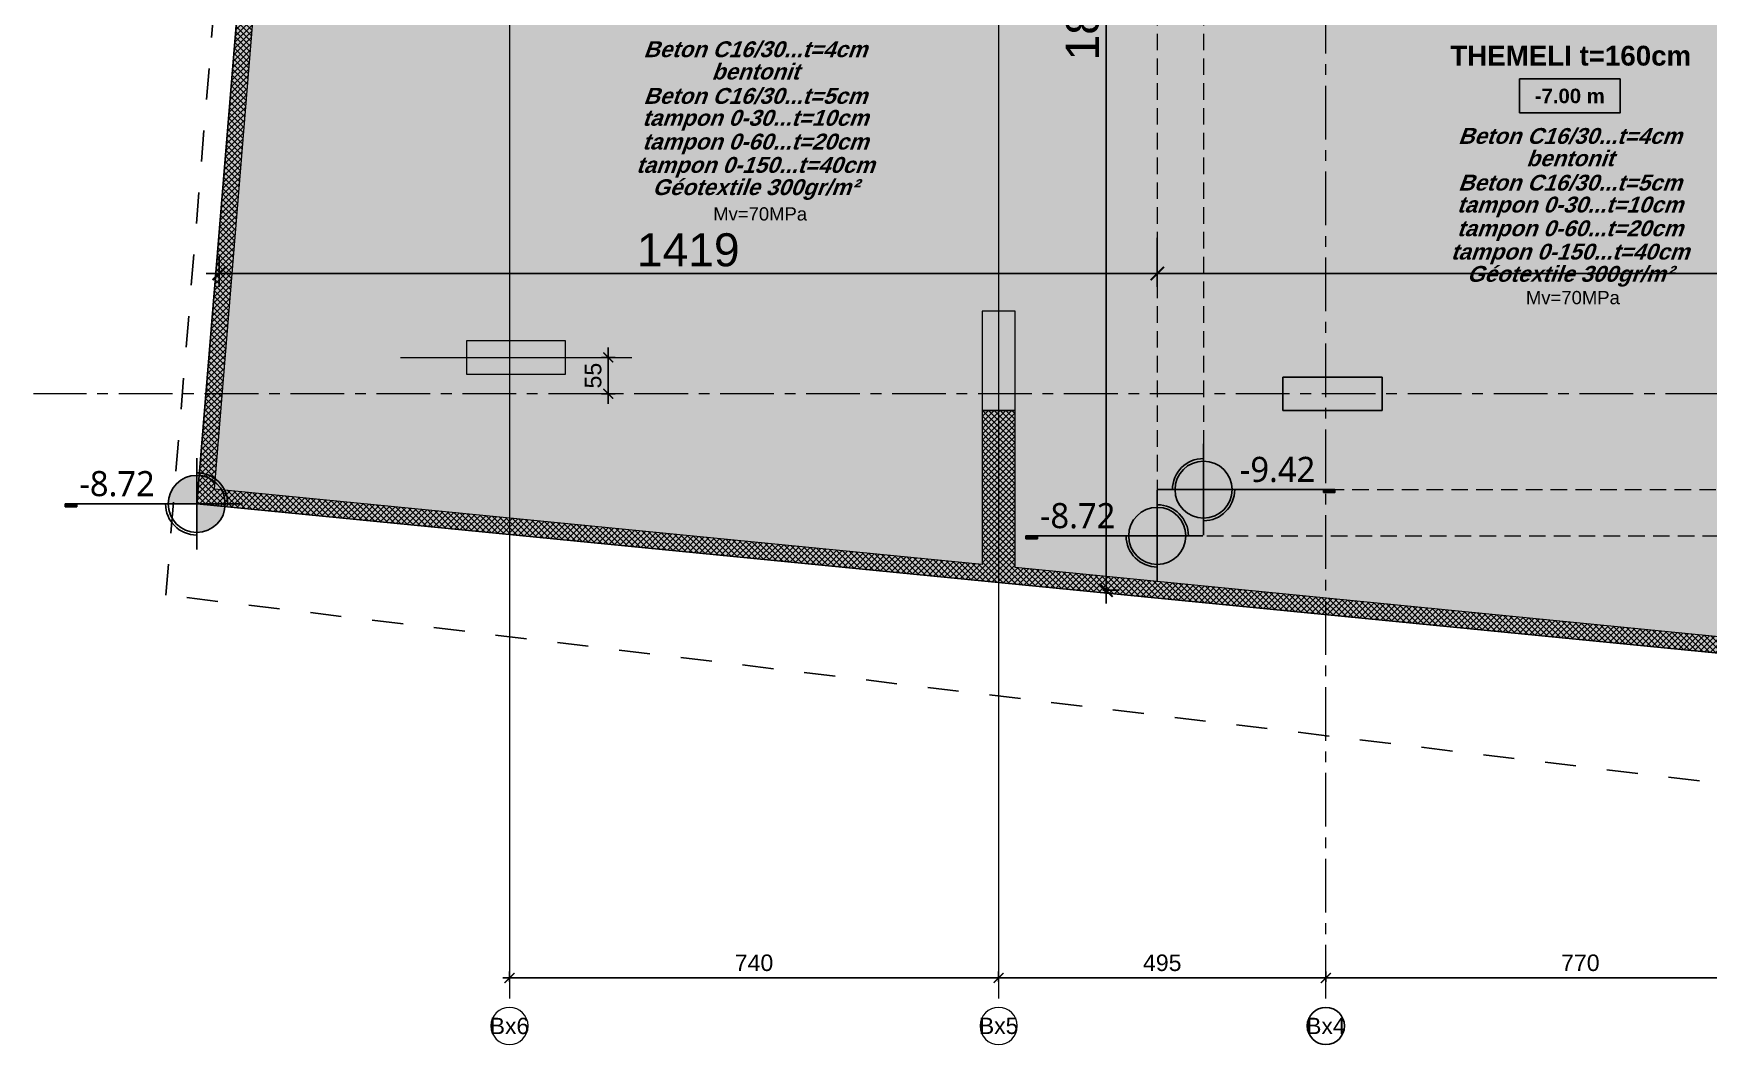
# Model space of a CAD drawing. Header units: centimetres. Extents: x 37128 to 49608, y -46114 to -40136.
# Drawn here: x 44517 to 47051, y -46114 to -44584 of the extents above; entities that cross this region are included whole.
import ezdxf
from ezdxf.enums import TextEntityAlignment as Align

# ---------------------------------------------------------------- set-up
doc = ezdxf.new("R2010")
doc.units = ezdxf.units.CM
doc.header["$LTSCALE"] = 50
doc.header["$MEASUREMENT"] = 0
for name, pattern in [('23486-A01$0${ Chain Double-Dash }', [0]), ('AXES', [2, 1.25, -0.25, 0.25, -0.25]), ('CACHE', [0.375, 0.25, -0.125]), ('CONTINU', [0]), ('DXK_LINE_DOT1', [1.8814, 0.9407, -0.9407])]:
    doc.linetypes.add(name, pattern=pattern)
doc.layers.get('0').update_dxf_attribs({"color": 8})
for name, color, linetype in [('AXES', 10, 'AXES'), ('BETON CACHE', 4, 'CACHE'), ('BETON COUPE', 3, 'CONTINU'), ('BETON TRAME', 254, 'Continuous'), ('BORD', 5, 'Continuous'), ('COTE 50ème @ 1', 1, 'Continuous'), ('NIVEAU', 170, 'Continuous'), ('TALUS', 2, 'Continuous'), ('TEXTE', 7, 'Continuous')]:
    doc.layers.add(name, color=color, linetype=linetype)
doc.layers.add('BETON HACHURE', color=252, linetype='Continuous', lineweight=13)
for name, color, linetype, true_color in [('FOND DE FOUILLE', 7, 'Continuous', 0xfff3e5), ('PREFA MUR SUP TRAME', 7, 'Continuous', 0xd7c7ff), ('TALUS TRAME 2', 7, 'Continuous', 0xecd8c6)]:
    doc.layers.add(name, color=color, linetype=linetype, true_color=true_color)
doc.layers.add('HORS GEL', color=7, linetype='CACHE', lineweight=5, true_color=0x00661a)
doc.styles.add('Arial', font='arialbd.ttf', dxfattribs={"height": 12.5})
doc.styles.add('FA_Trebuchet 2.2 mm (cursiva-b.a)', font='trebucit.ttf', dxfattribs={"height": 2.2})
doc.styles.add('FN_TEXT_1.50', font='arial.ttf', dxfattribs={"height": 10})
doc.styles.add('RS_TEXT_1.10', font='arial.ttf', dxfattribs={"height": 2.5})
doc.styles.add('RS_TEXT_1.50', font='arial.ttf', dxfattribs={"height": 12.5})
doc.styles.add('RS_TXT_100', font='arial.ttf', dxfattribs={"height": 25})
doc.styles.add('SMA_TEXT_1.200', font='arial.ttf', dxfattribs={"height": 50})
doc.styles.add('style2', font='arialbd.ttf', dxfattribs={"height": 20})
doc.dimstyles.new('RS_100CM_LINEAIRE', dxfattribs={"dimscale": 10, "dimtxt": 25, "dimasz": 1.5, "dimexe": 1, "dimexo": 2.5, "dimgap": 1, "dimtad": 1, "dimdec": 1, "dimrnd": 0.5, "dimdsep": 46, "dimtxsty": 'RS_TXT_100', "dimblk1": 'ARCHTICK', "dimblk2": 'ARCHTICK', "dimsah": 1, "dimcen": 2.5, "dimdle": 1, "dimclrt": 4, "dimadec": 0, "dimazin": 2, "dimtfac": 1, "dimtdec": 1, "dimtix": 1, "dimtmove": 2, "dimatfit": 3, "dimfxl": 1, "dimtolj": 1, "dimtzin": 0, "dimarcsym": 0})
doc.dimstyles.new('SMA_1.200', dxfattribs={"dimscale": 20, "dimtxt": 50, "dimasz": 1, "dimexe": 1, "dimexo": 2, "dimgap": 0.5, "dimtad": 1, "dimdec": 1, "dimrnd": 0.5, "dimdsep": 46, "dimtxsty": 'SMA_TEXT_1.200', "dimblk": 'ARCHTICK', "dimcen": 10, "dimdle": 1, "dimadec": 0, "dimazin": 2, "dimtfac": 1, "dimtdec": 1, "dimtix": 1, "dimtmove": 2, "dimatfit": 3, "dimfxl": 1, "dimtolj": 1, "dimtzin": 0, "dimarcsym": 0})

# ---------------------------------------------------------------- blocks, each defined once
blk = doc.blocks.new('AXES_FN')
at = {"color": 0, "linetype": 'Continuous'}
blk.add_circle((0, 15), 15, dxfattribs=at)
at = {"color": 0, "style": 'FN_TEXT_1.50'}
blk.add_attdef('AXES', text='', height=12.5, dxfattribs=at).set_placement((-48.9, 20.6), align=Align.MIDDLE_CENTER)
blk = doc.blocks.new('_ArchTick')
at = {"color": 0, "linetype": 'ByBlock', "const_width": 0.15}
blk.add_lwpolyline([(-0.5, -0.5), (0.5, 0.5)], dxfattribs=at)
blk = doc.blocks.new('*D54')
at = {"layer": 'AXES', "color": 0, "linetype": 'Continuous', "lineweight": -2, "ltscale": 0.5, "transparency": 16777216}
for p, q in [((46462.3, -46013.7), (47252.3, -46013.7)), ((46472.3, -46019.7), (46472.3, -46003.7)), ((47242.3, -46019.7), (47242.3, -46003.7))]:
    blk.add_line(p, q, dxfattribs=at)
at = {"layer": 'Defpoints', "color": 0, "linetype": 'Continuous', "ltscale": 0.5, "transparency": 16777216}
for p in [(47242.3, -46013.7), (46472.3, -46044.7), (47242.3, -46044.7)]:
    blk.add_point(p, dxfattribs=at)
at = {"layer": 'AXES', "color": 0, "linetype": 'Continuous', "lineweight": -2, "ltscale": 0.5, "transparency": 16777216, "xscale": 15, "yscale": 15, "zscale": 15, "rotation": 180}
blk.add_blockref('_ArchTick', (46472.3, -46013.7), dxfattribs=at)
at = {"layer": 'AXES', "color": 0, "linetype": 'Continuous', "lineweight": -2, "ltscale": 0.5, "transparency": 16777216, "xscale": 15, "yscale": 15, "zscale": 15}
blk.add_blockref('_ArchTick', (47242.3, -46013.7), dxfattribs=at)
at = {"layer": 'AXES', "color": 4, "linetype": 'Continuous', "lineweight": 5, "ltscale": 0.5, "transparency": 16777216, "insert": (46857.3, -45990.9), "char_height": 25, "attachment_point": 5, "style": 'RS_TXT_100'}
blk.add_mtext('\\A1;770', dxfattribs=at)
blk = doc.blocks.new('*D60')
at = {"layer": 'Defpoints', "color": 0, "linetype": 'ByBlock', "transparency": 16777216}
for p in [(45977.3, -46013.7), (45977.3, -46044.7), (46472.3, -46044.7)]:
    blk.add_point(p, dxfattribs=at)
at = {"layer": 'HORS GEL', "color": 0, "linetype": 'ByBlock', "lineweight": -2, "transparency": 16777216}
for p, q in [((46482.3, -46013.7), (45967.3, -46013.7)), ((45977.3, -46019.7), (45977.3, -46003.7)), ((46472.3, -46019.7), (46472.3, -46003.7))]:
    blk.add_line(p, q, dxfattribs=at)
at = {"layer": 'HORS GEL', "color": 0, "linetype": 'ByBlock', "lineweight": -2, "transparency": 16777216, "xscale": 15, "yscale": 15, "zscale": 15, "rotation": 180}
blk.add_blockref('_ArchTick', (45977.3, -46013.7), dxfattribs=at)
at = {"layer": 'HORS GEL', "color": 0, "linetype": 'ByBlock', "lineweight": -2, "transparency": 16777216, "xscale": 15, "yscale": 15, "zscale": 15}
blk.add_blockref('_ArchTick', (46472.3, -46013.7), dxfattribs=at)
at = {"layer": 'HORS GEL', "color": 4, "linetype": 'ByBlock', "transparency": 16777216, "insert": (46224.8, -45990.9), "char_height": 25, "attachment_point": 5, "style": 'RS_TXT_100'}
blk.add_mtext('\\A1;495', dxfattribs=at)
blk = doc.blocks.new('*D61')
at = {"layer": 'Defpoints', "color": 0, "linetype": 'ByBlock', "transparency": 16777216}
for p in [(45237.3, -46013.7), (45237.3, -46044.7), (45977.3, -46044.7)]:
    blk.add_point(p, dxfattribs=at)
at = {"layer": 'HORS GEL', "color": 0, "linetype": 'ByBlock', "lineweight": -2, "transparency": 16777216}
for p, q in [((45987.3, -46013.7), (45227.3, -46013.7)), ((45237.3, -46019.7), (45237.3, -46003.7)), ((45977.3, -46019.7), (45977.3, -46003.7))]:
    blk.add_line(p, q, dxfattribs=at)
at = {"layer": 'HORS GEL', "color": 0, "linetype": 'ByBlock', "lineweight": -2, "transparency": 16777216, "xscale": 15, "yscale": 15, "zscale": 15, "rotation": 180}
blk.add_blockref('_ArchTick', (45237.3, -46013.7), dxfattribs=at)
at = {"layer": 'HORS GEL', "color": 0, "linetype": 'ByBlock', "lineweight": -2, "transparency": 16777216, "xscale": 15, "yscale": 15, "zscale": 15}
blk.add_blockref('_ArchTick', (45977.3, -46013.7), dxfattribs=at)
at = {"layer": 'HORS GEL', "color": 4, "linetype": 'ByBlock', "transparency": 16777216, "insert": (45607.3, -45990.9), "char_height": 25, "attachment_point": 5, "style": 'RS_TXT_100'}
blk.add_mtext('\\A1;740', dxfattribs=at)
blk = doc.blocks.new('*D68')
at = {"layer": 'Defpoints', "color": 0, "linetype": 'ByBlock', "transparency": 16777216}
for p in [(45422.3, -45074.7), (45386.7, -45129.7), (45422.3, -45129.7)]:
    blk.add_point(p, dxfattribs=at)
at = {"layer": 'HORS GEL', "color": 0, "linetype": 'ByBlock', "lineweight": -2, "transparency": 16777216}
for p, q in [((45397.3, -45074.7), (45376.7, -45074.7)), ((45386.7, -45074.7), (45386.7, -45059.7)), ((45386.7, -45074.7), (45386.7, -45129.7)), ((45397.3, -45129.7), (45376.7, -45129.7)), ((45386.7, -45129.7), (45386.7, -45144.7))]:
    blk.add_line(p, q, dxfattribs=at)
at = {"layer": 'HORS GEL', "color": 0, "linetype": 'ByBlock', "lineweight": -2, "transparency": 16777216, "xscale": 15, "yscale": 15, "zscale": 15}
for p, rotation in [((45386.7, -45074.7), 270), ((45386.7, -45129.7), 90)]:
    blk.add_blockref('_ArchTick', p, dxfattribs=dict(at, rotation=rotation))
at = {"layer": 'HORS GEL', "color": 4, "linetype": 'ByBlock', "transparency": 16777216, "insert": (45364, -45102.2), "char_height": 25, "attachment_point": 5, "rotation": 90, "style": 'RS_TXT_100'}
blk.add_mtext('\\A1;55', dxfattribs=at)
blk = doc.blocks.new('Cota de Nivel (planta)')
h = blk.add_hatch(color=256)
h.dxf.hatch_style = 1
h.paths.add_polyline_path([(2.5, 0, 0.4142136), (0, 2.5), (0, 0)])
h.paths.add_polyline_path([(-2.5, 0, 0.4142136), (0, -2.5), (0, 0)])
h = blk.add_hatch(color=256)
h.dxf.hatch_style = 1
h.paths.add_polyline_path([(10.5, 0), (10.5, -0.25), (11.5, -0.25), (11.5, 0)])
for p, q in [((0, -4), (0, 4)), ((-4, 0), (11.5, 0))]:
    blk.add_line(p, q)
blk.add_lwpolyline([(11.5, 0), (10.5, 0), (10.5, -0.25), (11.5, -0.25)], close=True)
blk.add_circle((0, 0), 2.5)
for start, end in [(90, 180), (270, 0)]:
    blk.add_arc((0, 0), 2.725, start, end)
at = {"style": 'FA_Trebuchet 2.2 mm (cursiva-b.a)', "flags": 8}
blk.add_attdef('NIVEL', text='', height=2.2, dxfattribs=at).set_placement((3.175, 1.775), align=Align.MIDDLE_LEFT)
blk = doc.blocks.new('*D83')
at = {"layer": 'Defpoints', "color": 0, "transparency": 16777216}
for p in [(48797.3, -44845.6), (46217.3, -44853.5), (46217.3, -44947.6)]:
    blk.add_point(p, dxfattribs=at)
at = {"layer": 'TALUS', "color": 0, "lineweight": -2, "transparency": 16777216}
for p, q in [((46217.3, -44893.5), (46217.3, -44967.6)), ((48797.3, -44885.6), (48797.3, -44967.6)), ((48817.3, -44947.6), (46197.3, -44947.6))]:
    blk.add_line(p, q, dxfattribs=at)
at = {"layer": 'TALUS', "color": 0, "lineweight": -2, "transparency": 16777216, "xscale": 20, "yscale": 20, "zscale": 20, "rotation": 180}
blk.add_blockref('_ArchTick', (46217.3, -44947.6), dxfattribs=at)
at = {"layer": 'TALUS', "color": 0, "lineweight": -2, "transparency": 16777216, "xscale": 20, "yscale": 20, "zscale": 20}
blk.add_blockref('_ArchTick', (48797.3, -44947.6), dxfattribs=at)
at = {"layer": 'TALUS', "color": 0, "transparency": 16777216, "insert": (47507.3, -44912.1), "char_height": 50, "attachment_point": 5, "style": 'SMA_TEXT_1.200'}
blk.add_mtext('\\A1;2580', dxfattribs=at)
blk = doc.blocks.new('*D84')
at = {"layer": 'Defpoints', "color": 0, "transparency": 16777216}
for p in [(46217.3, -44853.5), (44798.3, -44880.9), (44798.3, -44947.6)]:
    blk.add_point(p, dxfattribs=at)
at = {"layer": 'TALUS', "color": 0, "lineweight": -2, "transparency": 16777216}
for p, q in [((46217.3, -44893.5), (46217.3, -44967.6)), ((44798.3, -44920.9), (44798.3, -44967.6)), ((46237.3, -44947.6), (44778.3, -44947.6))]:
    blk.add_line(p, q, dxfattribs=at)
at = {"layer": 'TALUS', "color": 0, "lineweight": -2, "transparency": 16777216, "xscale": 20, "yscale": 20, "zscale": 20, "rotation": 180}
blk.add_blockref('_ArchTick', (44798.3, -44947.6), dxfattribs=at)
at = {"layer": 'TALUS', "color": 0, "lineweight": -2, "transparency": 16777216, "xscale": 20, "yscale": 20, "zscale": 20}
blk.add_blockref('_ArchTick', (46217.3, -44947.6), dxfattribs=at)
at = {"layer": 'TALUS', "color": 0, "transparency": 16777216, "insert": (45507.8, -44912.1), "char_height": 50, "attachment_point": 5, "style": 'SMA_TEXT_1.200'}
blk.add_mtext('\\A1;1419', dxfattribs=at)
blk = doc.blocks.new('*D103')
at = {"layer": 'Defpoints', "color": 0, "transparency": 16777216}
for p in [(46048.3, -43609.7), (46095.1, -45427), (46139.9, -45427)]:
    blk.add_point(p, dxfattribs=at)
at = {"layer": 'TALUS', "color": 0, "lineweight": -2, "transparency": 16777216}
for p, q in [((46139.9, -43589.7), (46139.9, -45447)), ((46088.3, -43609.7), (46159.9, -43609.7)), ((46135.1, -45427), (46159.9, -45427))]:
    blk.add_line(p, q, dxfattribs=at)
at = {"layer": 'TALUS', "color": 0, "lineweight": -2, "transparency": 16777216, "xscale": 20, "yscale": 20, "zscale": 20}
for p, rotation in [((46139.9, -43609.7), 90), ((46139.9, -45427), 270)]:
    blk.add_blockref('_ArchTick', p, dxfattribs=dict(at, rotation=rotation))
at = {"layer": 'TALUS', "color": 0, "transparency": 16777216, "insert": (46104.3, -44518.4), "char_height": 50, "attachment_point": 5, "rotation": 90, "style": 'SMA_TEXT_1.200'}
blk.add_mtext('\\A1;1817.5', dxfattribs=at)

msp = doc.modelspace()

# ---------------------------------------------------------------- hatches: boundary and pattern name
at = {"layer": 'BETON HACHURE', "true_color": 0x636466, "transparency": 33554585}
h = msp.add_hatch(dxfattribs=at)
h.set_pattern_fill('ANSI37', color=251, scale=50, angle=270, style=0)
h.set_pattern_definition([(315, (-8838.8953, 28623.024), (4.4194174, 4.4194174), []), (45, (-8838.8953, 28623.024), (-4.4194174, 4.4194174), [])])
h.paths.add_polyline_path([(46657.32, -42879.59), (46682.32, -42879.59), (46682.32, -43204.59), (46657.32, -43204.59)], flags=0)
h.paths.add_polyline_path([(46657.32, -42879.59), (46682.32, -42879.59), (46682.32, -43204.59), (46657.32, -43204.59)], flags=0)
h.paths.add_polyline_path([(48837.31, -43019.73), (48837.32, -43069.73), (48917.32, -43069.73), (48917.31, -43019.73)], flags=0)
h.paths.add_polyline_path([(48457.31, -43019.73), (48457.31, -43069.73), (48537.31, -43069.73), (48537.31, -43019.73)], flags=0)
edge = h.paths.add_edge_path(flags=0)
edge.add_arc((48497.31, -41704.73), 40, 0, 360)
edge = h.paths.add_edge_path(flags=0)
edge.add_arc((48497.31, -41029.73), 40, 0, 360)
edge = h.paths.add_edge_path(flags=0)
edge.add_arc((48497.31, -42304.73), 40, 0, 360)
h.paths.add_polyline_path([(49342.32, -40559.59), (45153.47, -40559.59), (44764.18, -45296.29), (49342.32, -45745.88)])
edge = h.paths.add_edge_path(flags=0)
edge.add_arc((48497.31, -42304.73), 40, 0, 360)
h.paths.add_polyline_path([(47282.32, -40584.59), (47282.32, -41004.73), (47307.32, -41004.73), (47307.32, -40584.59), (48877.32, -40584.59), (48877.31, -41054.73), (48917.32, -41054.73), (48917.32, -40584.59), (49317.32, -40584.59), (49317.32, -42314.73), (48917.32, -42314.73), (48917.32, -41679.73), (48877.31, -41679.73), (48877.31, -42344.73), (49317.32, -42344.73), (49317.32, -43089.73), (48877.31, -43089.73), (48877.31, -44479.73), (48917.32, -44479.73), (48917.32, -43119.73), (49317.32, -43119.73), (49317.32, -45718.3), (48544.82, -45642.44), (48544.82, -45154.73), (48519.82, -45154.73), (48519.82, -45639.99), (47214.82, -45511.83), (47214.82, -45154.73), (47189.82, -45154.73), (47189.82, -45509.38), (46002.32, -45392.76), (46002.32, -45154.73), (45952.32, -45154.73), (45952.32, -45387.85), (44791.12, -45273.82), (44862.46, -44405.73), (45172.32, -44405.73), (45172.32, -44355.73), (44866.57, -44355.73), (44966.51, -43139.73), (45172.32, -43139.73), (45172.32, -43089.73), (44970.62, -43089.73), (44972.46, -43069.73), (45172.32, -43069.73), (45172.32, -43019.73), (44976.37, -43019.73), (45033.08, -42329.73), (45172.32, -42329.73), (45172.32, -42279.73), (45037.19, -42279.73), (45082.39, -41729.73), (45172.32, -41729.73), (45172.32, -41679.73), (45086.5, -41679.73), (45176.5, -40584.59), (45954.82, -40584.59), (45954.82, -41004.73), (45979.82, -41004.73), (45979.82, -40584.59)], flags=16)
h.paths.add_polyline_path([(48457.31, -42264.73), (48457.31, -42344.73), (48537.31, -42344.73), (48537.31, -42264.73)], flags=0)
at = {"layer": 'BETON TRAME', "true_color": 0x636466, "transparency": 33554559}
h = msp.add_hatch(color=251, dxfattribs=at)
h.dxf.hatch_style = 1
h.paths.add_polyline_path([(47737.32, -43829.73), (47772.32, -43829.73), (47772.32, -44479.73), (47737.32, -44479.73), (47737.32, -44304.73), (47277.32, -44304.73), (47277.32, -44479.73), (47242.32, -44479.73), (47242.32, -43829.73), (47277.32, -43829.73), (47277.32, -44264.73), (47487.32, -44264.73), (47487.32, -43934.73), (47527.32, -43934.73), (47527.32, -44264.73), (47737.32, -44264.73)])
h.paths.add_polyline_path([(48607.32, -45154.73), (48607.32, -45104.73), (48457.32, -45104.73), (48457.32, -45154.73)])
h.paths.add_polyline_path([(47887.32, -45154.73), (47887.32, -45104.73), (47737.32, -45104.73), (47737.32, -45154.73)])
h.paths.add_polyline_path([(47277.32, -45154.73), (47277.32, -45104.73), (47127.32, -45104.73), (47127.32, -45154.73)])
h.paths.add_polyline_path([(46557.32, -45154.73), (46557.32, -45104.73), (46407.32, -45104.73), (46407.32, -45154.73)])
h.paths.add_polyline_path([(46557.32, -44479.73), (46557.32, -44429.73), (46407.32, -44429.73), (46407.32, -44479.73)])
h.paths.add_polyline_path([(48607.32, -44479.73), (48607.32, -44429.73), (48457.32, -44429.73), (48457.32, -44479.73)])
h.paths.add_polyline_path([(48607.32, -43879.73), (48607.32, -43829.73), (48457.32, -43829.73), (48457.32, -43879.73)])
h.paths.add_polyline_path([(46557.32, -43879.73), (46557.32, -43829.73), (46407.32, -43829.73), (46407.32, -43879.73)])
h.paths.add_polyline_path([(46557.32, -43139.73), (46557.32, -43089.73), (46407.32, -43089.73), (46407.32, -43139.73)])
h.paths.add_polyline_path([(48457.32, -43089.73), (48457.32, -43139.73), (48607.32, -43139.73), (48607.32, -43089.73)])
h.paths.add_polyline_path([(47792.32, -43139.73), (47792.32, -43089.73), (47667.32, -43089.73), (47667.32, -43139.73)])
h.paths.add_polyline_path([(47347.32, -43139.73), (47347.32, -43089.73), (47222.32, -43089.73), (47222.32, -43139.73)])
h.paths.add_polyline_path([(47372.32, -43089.73), (47347.32, -43089.73), (47347.32, -43594.73), (47372.32, -43594.73)])
h.paths.add_polyline_path([(47667.32, -43089.73), (47642.32, -43089.73), (47642.32, -43594.73), (47667.32, -43594.73)])
at = {"layer": 'FOND DE FOUILLE', "true_color": 0xfff4eb, "transparency": 33554508}
h = msp.add_hatch(color=7, dxfattribs=at)
h.dxf.hatch_style = 1
h.paths.add_polyline_path([(45132.07, -40819.97), (45153.47, -40559.59), (49342.32, -40559.59), (49342.32, -45745.88), (44764.18, -45296.29), (44931.56, -43259.73), (45735.32, -43259.73), (45735.32, -43691.73), (46217.32, -43691.73), (46217.32, -45344.73), (48797.32, -45344.73), (48797.32, -42899.73), (47562.32, -42899.73), (47562.32, -40814.73)])
at = {"layer": 'PREFA MUR SUP TRAME', "true_color": 0x636466}
h = msp.add_hatch(color=251, dxfattribs=at)
h.paths.add_polyline_path([(47712.32, -43019.73), (47712.32, -43069.73), (47792.32, -43069.73), (47792.32, -43019.73)])
h.paths.add_polyline_path([(46002.32, -43444.73), (45982.32, -43444.73), (45982.32, -43119.73), (46427.32, -43119.73), (46427.32, -43444.73), (46407.32, -43444.73), (46407.32, -43139.73), (46217.32, -43139.73), (46217.32, -43444.73), (46192.32, -43444.73), (46192.32, -43139.73), (46002.32, -43139.73)])
h.paths.add_polyline_path([(46002.32, -43829.73), (45952.32, -43829.73), (45952.32, -43959.73), (46002.32, -43959.73)])
h.paths.add_polyline_path([(45322.32, -43879.73), (45322.32, -43829.73), (45172.32, -43829.73), (45172.32, -43879.73)])
h.paths.add_polyline_path([(45322.32, -44405.73), (45322.32, -44355.73), (45172.32, -44355.73), (45172.32, -44405.73)])
h.paths.add_polyline_path([(46002.32, -44254.73), (45952.32, -44254.73), (45952.32, -44404.73), (46002.32, -44404.73)])
h.paths.add_polyline_path([(46002.32, -45004.73), (45952.32, -45004.73), (45952.32, -45154.73), (46002.32, -45154.73)])
h.paths.add_polyline_path([(45322.32, -45099.73), (45322.32, -45049.73), (45172.32, -45049.73), (45172.32, -45099.73)])
h.paths.add_polyline_path([(45322.32, -43139.73), (45322.32, -43089.73), (45172.32, -43089.73), (45172.32, -43139.73)])
edge = h.paths.add_edge_path()
edge.add_arc((47752.32, -42304.73), 40, 0, 360)
edge = h.paths.add_edge_path()
edge.add_arc((47752.32, -41704.73), 40, 0, 360)
edge = h.paths.add_edge_path()
edge.add_arc((47872.32, -41029.73), 40, 0, 360)
h.paths.add_polyline_path([(46407.32, -44355.76), (46457.32, -44355.76), (46457.32, -44429.76), (46407.32, -44429.76)])
at = {"layer": 'TALUS TRAME 2', "transparency": 33554559}
h = msp.add_hatch(color=256, dxfattribs=at)
h.dxf.hatch_style = 1
h.paths.add_polyline_path([(47857.32, -43854.73), (47857.32, -44424.73), (47157.32, -44424.73), (47157.32, -43854.73)])
h.paths.add_polyline_path([(45897.32, -43034.73), (46512.32, -43034.73), (46512.32, -43529.73), (45897.32, -43529.73)])
h.paths.add_polyline_path([(46622.32, -41774.73), (46622.32, -42264.73), (45922.32, -42264.73), (45922.32, -41774.73)])
h.paths.add_polyline_path([(46217.32, -45344.73), (48797.32, -45344.73), (48797.32, -42899.73), (47562.32, -42899.73), (47562.32, -40814.73), (45132.5, -40814.73), (44931.56, -43259.73), (45735.32, -43259.73), (45735.32, -43691.73), (46217.32, -43691.73)])

# ---------------------------------------------------------------- linework, layer by layer
at = {"layer": 'AXES', "lineweight": 5, "ltscale": 1.3}
for p, q in [((46472.32, -46044.73), (46472.32, -42953.14)), ((49537.44, -45129.73), (44517.32, -45129.73))]:
    msp.add_line(p, q, dxfattribs=at)
at = {"layer": 'BETON CACHE', "color": 242, "linetype": 'DXK_LINE_DOT1', "true_color": 0xcd2027}
msp.add_lwpolyline([(49377.94, -45879.83), (48064.71, -45840.08), (44717.45, -45434.29), (45118.55, -40553.63), (48767.83, -40440.1), (49357.23, -40446.68)], close=True, dxfattribs=at)
at = {"layer": 'BETON CACHE', "color": 251, "lineweight": 5, "ltscale": 2, "true_color": 0x636466}
for points in [[(46217.32, -43609.73), (46217.32, -45344.73), (48797.32, -45344.73), (48797.32, -42899.73), (47562.32, -42899.73), (47562.32, -40814.73), (45132.5, -40814.73), (44931.56, -43259.73), (45817.32, -43259.73)], [(46287.32, -43609.73), (46287.32, -45274.73), (48727.32, -45274.73), (48727.32, -42969.73), (47492.32, -42969.73), (47492.32, -40884.73), (45126.75, -40884.73), (44937.31, -43189.73), (45817.32, -43189.73)]]:
    msp.add_lwpolyline(points, dxfattribs=at)
at = {"layer": 'BETON COUPE', "color": 251, "lineweight": 5, "true_color": 0x636466}
for points in [[(49342.32, -40559.59), (45153.47, -40559.59), (44764.18, -45296.29), (49342.32, -45745.88)], [(46002.32, -45004.73), (45952.32, -45004.73), (45952.32, -45154.73), (46002.32, -45154.73)], [(45322.32, -45099.73), (45322.32, -45049.73), (45172.32, -45049.73), (45172.32, -45099.73)]]:
    msp.add_lwpolyline(points, close=True, dxfattribs=at)
msp.add_lwpolyline([(47189.82, -45509.38), (46002.32, -45392.76), (46002.32, -45154.73), (45952.32, -45154.73), (45952.32, -45387.85), (44791.12, -45273.82), (44862.46, -44405.73), (45172.32, -44405.73), (45172.32, -44355.73), (44866.57, -44355.73), (44966.51, -43139.73), (45172.32, -43139.73), (45172.32, -43089.73), (44970.62, -43089.73), (44972.26, -43069.71), (45172.32, -43069.73), (45172.32, -43019.73), (44976.37, -43019.73), (45033.08, -42329.73)], dxfattribs=at)
at = {"layer": 'BETON COUPE', "color": 251, "true_color": 0x636466}
msp.add_lwpolyline([(46557.32, -45154.73), (46557.32, -45104.73), (46407.32, -45104.73), (46407.32, -45154.73)], close=True, dxfattribs=at)
at = {"layer": 'BORD', "color": 251, "true_color": 0x636466}
msp.add_lwpolyline([(49342.32, -45745.88), (49342.32, -40559.59), (45153.47, -40559.59), (44764.18, -45296.29)], close=True, dxfattribs=at)
at = {"layer": 'HORS GEL', "linetype": '23486-A01$0${ Chain Double-Dash }', "ltscale": 1.2}
for p, q in [((45237.32, -43089.73), (45237.32, -46044.73)), ((45977.32, -43089.73), (45977.32, -46044.73)), ((45072.32, -45074.73), (45422.32, -45074.73))]:
    msp.add_line(p, q, dxfattribs=at)
at = {"layer": 'NIVEAU'}
msp.add_lwpolyline([(46765.34, -44704.62), (46917.3, -44704.62), (46917.3, -44653.2), (46765.34, -44653.2)], close=True, dxfattribs=at)

# ---------------------------------------------------------------- block references
at = {"layer": 'AXES', "color": 251, "linetype": 'ByBlock', "true_color": 0x636466}
ref = msp.add_blockref('AXES_FN', (46472.32, -46058.19), dxfattribs=dict(at, xscale=-1.875, yscale=1.875, zscale=1.875, rotation=180))
ref.add_attrib('AXES', 'Bx4', dxfattribs={"layer": '0', "color": 0, "height": 24.75, "style": 'RS_TEXT_1.50'}).set_placement((46472.32, -46086.31), align=Align.MIDDLE)
at = {"layer": 'COTE 50ème @ 1'}
ref = msp.add_blockref('Cota de Nivel (planta)', (44764.18, -45296.29), dxfattribs=dict(at, xscale=-17.28, yscale=17.28, zscale=17.28))
ref.add_attrib('NIVEL', '-8.72', dxfattribs={"layer": '0', "color": 240, "height": 38.016, "style": 'FA_Trebuchet 2.2 mm (cursiva-b.a)'}).set_placement((44586.62, -45265.62), align=Align.MIDDLE_LEFT)
ref = msp.add_blockref('Cota de Nivel (planta)', (46287.32, -45274.73), dxfattribs=dict(at, xscale=17.28, yscale=17.28, zscale=17.28))
ref.add_attrib('NIVEL', '-9.42', dxfattribs={"layer": '0', "color": 240, "height": 38.016, "style": 'FA_Trebuchet 2.2 mm (cursiva-b.a)'}).set_placement((46342.18, -45244.06), align=Align.MIDDLE_LEFT)
ref = msp.add_blockref('Cota de Nivel (planta)', (46217.32, -45344.73), dxfattribs=dict(at, xscale=-17.28, yscale=17.28, zscale=17.28))
ref.add_attrib('NIVEL', '-8.72', dxfattribs={"layer": '0', "color": 240, "height": 38.016, "style": 'FA_Trebuchet 2.2 mm (cursiva-b.a)'}).set_placement((46039.75, -45314.06), align=Align.MIDDLE_LEFT)
at = {"layer": 'HORS GEL', "color": 251, "true_color": 0x636466}
ref = msp.add_blockref('AXES_FN', (45237.32, -46058.19), dxfattribs=dict(at, xscale=-1.875, yscale=1.875, zscale=1.875, rotation=180))
ref.add_attrib('AXES', 'Bx6', dxfattribs={"layer": '0', "color": 0, "height": 24.75, "style": 'RS_TEXT_1.50'}).set_placement((45237.32, -46086.31), align=Align.MIDDLE)
ref = msp.add_blockref('AXES_FN', (45977.32, -46058.19), dxfattribs=dict(at, xscale=-1.875, yscale=1.875, zscale=1.875, rotation=180))
ref.add_attrib('AXES', 'Bx5', dxfattribs={"layer": '0', "color": 0, "height": 24.75, "style": 'RS_TEXT_1.50'}).set_placement((45977.32, -46086.31), align=Align.MIDDLE)

# ---------------------------------------------------------------- texts
at = {"layer": 'NIVEAU', "style": 'Arial', "oblique": 20}
for s, p in [('Beton C16/30...t=4cm', (45608.95, -44607.96)), ('bentonit', (45608.95, -44641.59)), ('Beton C16/30...t=5cm', (45608.95, -44678.6)), ('tampon 0-30...t=10cm', (45608.95, -44715.53)), ('tampon 0-60...t=20cm', (45608.95, -44751.43)), ('Beton C16/30...t=4cm', (46841.32, -44739.19)), ('tampon 0-150...t=40cm', (45608.95, -44786.75)), ('bentonit', (46841.32, -44772.83)), ('Beton C16/30...t=5cm', (46841.32, -44809.84)), ('Géotextile 300gr/m²', (45608.95, -44819.84)), ('tampon 0-30...t=10cm', (46841.32, -44846.76)), ('tampon 0-60...t=20cm', (46841.32, -44882.67)), ('tampon 0-150...t=40cm', (46841.32, -44917.99)), ('Géotextile 300gr/m²', (46841.32, -44951.08))]:
    msp.add_text(s, height=24, dxfattribs=at).set_placement(p, align=Align.MIDDLE)
at = {"layer": 'NIVEAU', "style": 'style2'}
msp.add_text('THEMELI t=160cm', height=30, dxfattribs=at).set_placement((46842.75, -44617.99), align=Align.MIDDLE)
msp.add_text('-7.00 m', height=22, dxfattribs=at).set_placement((46841.32, -44678.91), align=Align.MIDDLE_CENTER)
at = {"layer": 'TEXTE', "style": 'RS_TEXT_1.10'}
for p in [(45616.55, -44857.42), (46846.02, -44984.07)]:
    msp.add_text('Mv=70MPa', height=20, dxfattribs=at).set_placement(p, align=Align.MIDDLE_CENTER)

# ---------------------------------------------------------------- dimensions: what is measured, and where the dimension line sits
at = {"layer": 'AXES', "color": 251, "linetype": 'Continuous', "lineweight": 5, "ltscale": 0.5, "true_color": 0x636466}
dim = msp.add_linear_dim(base=(47242.32, -46013.66), p1=(46472.32, -46044.73), p2=(47242.32, -46044.73), dimstyle='RS_100CM_LINEAIRE', dxfattribs=at)
dim.commit()
dim.dimension.update_dxf_attribs({"geometry": '*D54', "text_midpoint": (46857.32, -45990.9)})
at = {"layer": 'HORS GEL', "color": 251, "linetype": 'ByBlock', "true_color": 0x636466}
dim = msp.add_linear_dim(base=(45386.69, -45129.73), p1=(45422.32, -45074.73), p2=(45422.32, -45129.73), angle=90, dimstyle='RS_100CM_LINEAIRE', dxfattribs=at)
dim.commit()
dim.dimension.update_dxf_attribs({"geometry": '*D68', "text_midpoint": (45363.98, -45102.23)})
for base, p1, p2, picture, middle in [((45237.32, -46013.66), (45977.32, -46044.73), (45237.32, -46044.73), '*D61', (45607.32, -45990.9)), ((45977.32, -46013.66), (46472.32, -46044.73), (45977.32, -46044.73), '*D60', (46224.82, -45990.9))]:
    dim = msp.add_linear_dim(base=base, p1=p1, p2=p2, dimstyle='RS_100CM_LINEAIRE', dxfattribs=at)
    dim.commit()
    dim.dimension.update_dxf_attribs({"geometry": picture, "text_midpoint": middle})
at = {"layer": 'TALUS'}
dim = msp.add_linear_dim(base=(46139.87, -45426.99), p1=(46048.25, -43609.73), p2=(46095.1, -45426.99), angle=90, dimstyle='SMA_1.200', dxfattribs=at)
dim.commit()
dim.dimension.update_dxf_attribs({"geometry": '*D103', "text_midpoint": (46104.34, -44518.36)})
for base, p1, p2, picture, middle in [((46217.32, -44947.6), (48797.32, -44845.6), (46217.32, -44853.48), '*D83', (47507.32, -44912.07)), ((44798.33, -44947.6), (46217.32, -44853.48), (44798.33, -44880.85), '*D84', (45507.82, -44912.07))]:
    dim = msp.add_linear_dim(base=base, p1=p1, p2=p2, dimstyle='SMA_1.200', dxfattribs=at)
    dim.commit()
    dim.dimension.update_dxf_attribs({"geometry": picture, "text_midpoint": middle})

doc.saveas('drawing.dxf')
